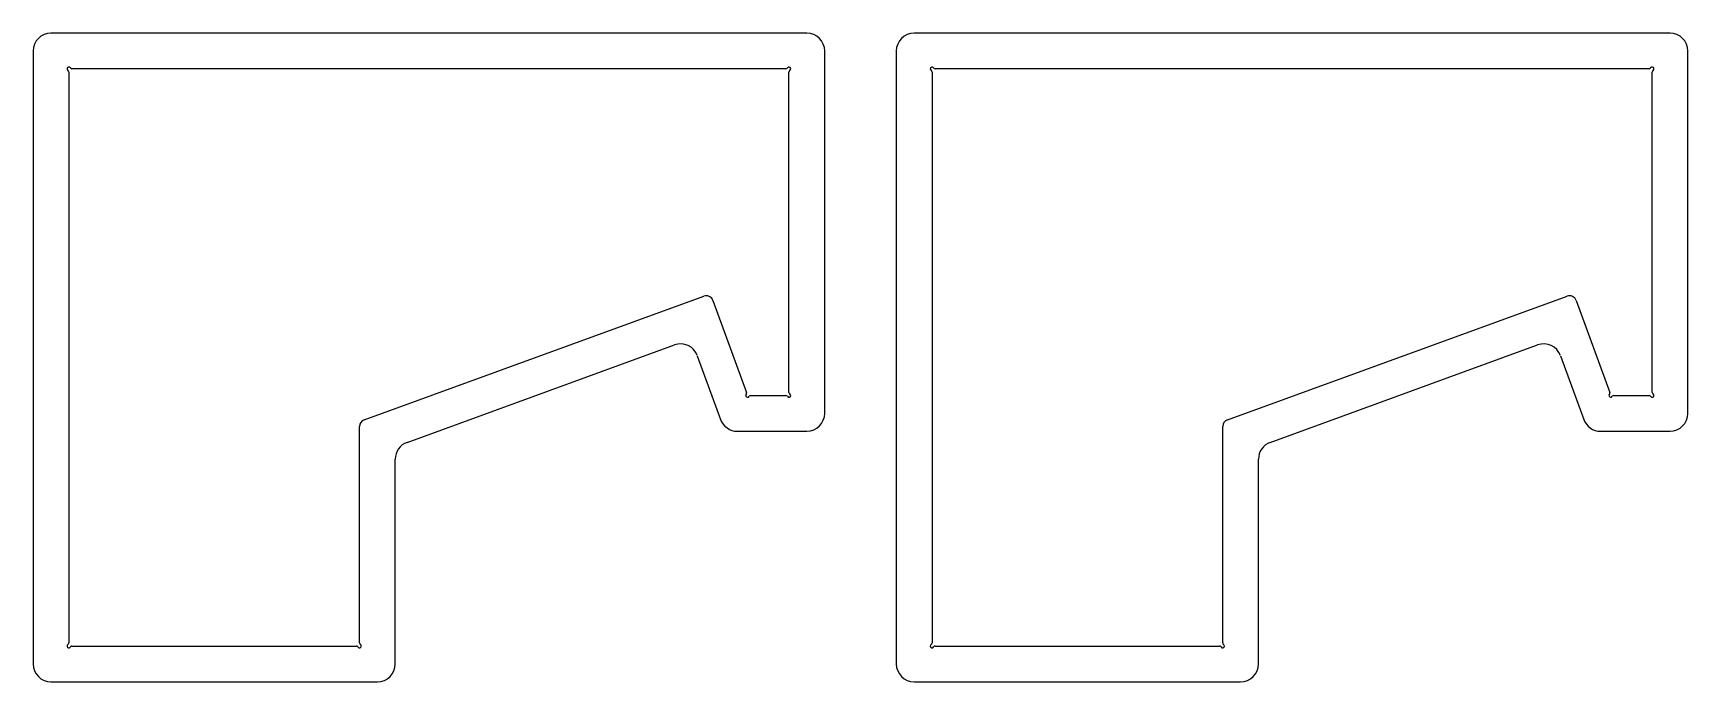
# Model space of a CAD drawing. Header units: millimetres. Extents: x 0 to 231, y 293 to 383.
import ezdxf

# ---------------------------------------------------------------- set-up
doc = ezdxf.new("R2010")
doc.units = ezdxf.units.MM
doc.layers.add('Shape2DView009', color=7, linetype='CONTINUOUS')
doc.layers.add('Shape2DView010', color=7, linetype='CONTINUOUS')

msp = doc.modelspace()

# ---------------------------------------------------------------- linework, layer by layer
at = {"layer": 'Shape2DView009'}
for p, q in [((108.1, 383.36), (2.5, 383.36)), ((0, 380.86), (0, 295.26)), ((110.6, 330.26), (110.6, 380.86)), ((5, 377.92), (5, 298.19)), ((105.17, 378.36), (5.43, 378.36)), ((105.6, 333.19), (105.6, 377.92)), ((46.26, 329.36), (93.71, 346.63)), ((94.99, 346.03), (99.67, 333.16)), ((52.24, 326.21), (89.59, 339.81)), ((92.8, 338.31), (96.04, 329.4)), ((100.25, 332.76), (105.17, 332.76)), ((45.6, 298.19), (45.6, 328.42)), ((98.39, 327.76), (108.1, 327.76)), ((50.6, 295.26), (50.6, 323.86)), ((5.43, 297.76), (45.17, 297.76)), ((2.5, 292.76), (48.1, 292.76))]:
    msp.add_line(p, q, dxfattribs=at)
for centre, radius, start, end in [((2.5, 380.86), 2.5, 90, 180), ((108.1, 380.86), 2.5, 0, 90), ((5, 378.36), 0.25, 30, -120), ((4.75, 377.92), 0.25, 0, 60), ((5.43, 378.61), 0.25, -150, -90), ((105.17, 378.61), 0.25, -90, -30), ((105.6, 378.36), 0.25, -60, 150), ((105.85, 377.92), 0.25, 120, 180), ((94.05, 345.69), 1, 20, 110), ((90.45, 337.46), 2.5, 20, 110), ((99.44, 333.08), 0.25, -40, 20), ((105.6, 332.76), 0.25, -150, 60), ((105.85, 333.19), 0.25, 180, -120), ((99.82, 332.76), 0.25, 140, -30), ((100.25, 332.51), 0.25, 90, 150), ((105.17, 332.51), 0.25, 30, 90), ((46.6, 328.42), 1, 110, 180), ((98.39, 330.26), 2.5, -160, -90), ((108.1, 330.26), 2.5, -90, 0), ((53.1, 323.86), 2.5, 110, 180), ((5, 297.76), 0.25, 120, -30), ((4.75, 298.19), 0.25, -60, 0), ((5.43, 297.51), 0.25, 90, 150), ((45.17, 297.51), 0.25, 30, 90), ((45.6, 297.76), 0.25, -150, 60), ((45.85, 298.19), 0.25, 180, -120), ((2.5, 295.26), 2.5, 180, -90), ((48.1, 295.26), 2.5, -90, 0)]:
    msp.add_arc(centre, radius, start, end, dxfattribs=at)
at = {"layer": 'Shape2DView010'}
for p, q in [((228.7, 383.36), (123.1, 383.36)), ((120.6, 380.86), (120.6, 295.26)), ((231.2, 330.26), (231.2, 380.86)), ((125.6, 377.92), (125.6, 298.19)), ((225.77, 378.36), (126.03, 378.36)), ((226.2, 333.19), (226.2, 377.92)), ((166.86, 329.36), (214.31, 346.63)), ((215.59, 346.03), (220.27, 333.16)), ((172.84, 326.21), (210.19, 339.81)), ((213.4, 338.31), (216.64, 329.4)), ((220.85, 332.76), (225.77, 332.76)), ((166.2, 298.19), (166.2, 328.42)), ((218.99, 327.76), (228.7, 327.76)), ((171.2, 295.26), (171.2, 323.86)), ((126.03, 297.76), (165.77, 297.76)), ((123.1, 292.76), (168.7, 292.76))]:
    msp.add_line(p, q, dxfattribs=at)
for centre, radius, start, end in [((123.1, 380.86), 2.5, 90, 180), ((228.7, 380.86), 2.5, 0, 90), ((125.6, 378.36), 0.25, 30, -120), ((125.35, 377.92), 0.25, 0, 60), ((126.03, 378.61), 0.25, -150, -90), ((225.77, 378.61), 0.25, -90, -30), ((226.2, 378.36), 0.25, -60, 150), ((226.45, 377.92), 0.25, 120, 180), ((214.65, 345.69), 1, 20, 110), ((211.05, 337.46), 2.5, 20, 110), ((220.04, 333.08), 0.25, -40, 20), ((226.2, 332.76), 0.25, -150, 60), ((226.45, 333.19), 0.25, 180, -120), ((220.42, 332.76), 0.25, 140, -30), ((220.85, 332.51), 0.25, 90, 150), ((225.77, 332.51), 0.25, 30, 90), ((167.2, 328.42), 1, 110, 180), ((218.99, 330.26), 2.5, -160, -90), ((228.7, 330.26), 2.5, -90, 0), ((173.7, 323.86), 2.5, 110, 180), ((125.6, 297.76), 0.25, 120, -30), ((125.35, 298.19), 0.25, -60, 0), ((126.03, 297.51), 0.25, 90, 150), ((165.77, 297.51), 0.25, 30, 90), ((166.2, 297.76), 0.25, -150, 60), ((166.45, 298.19), 0.25, 180, -120), ((123.1, 295.26), 2.5, 180, -90), ((168.7, 295.26), 2.5, -90, 0)]:
    msp.add_arc(centre, radius, start, end, dxfattribs=at)

doc.saveas('drawing.dxf')
